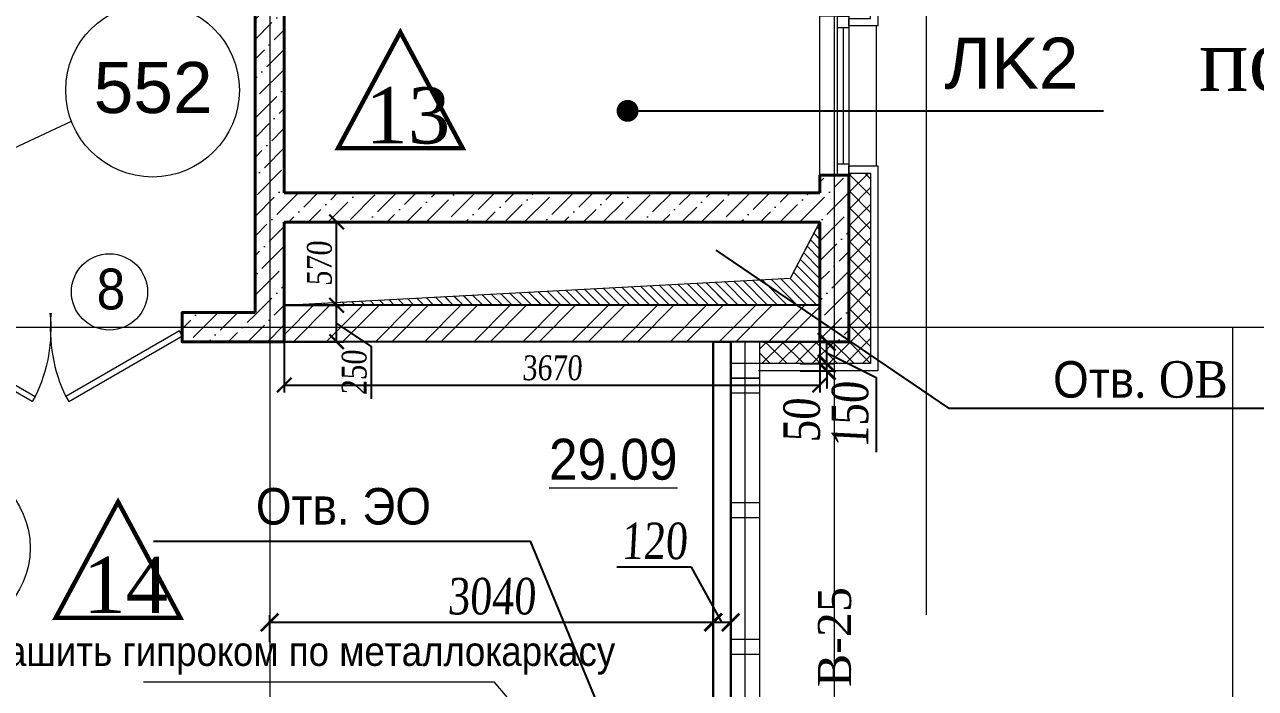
# Model space of a CAD drawing. Header units: inches. Extents: x -407541 to 6688123, y -998590 to 1205599.
# Drawn here: x 96723 to 105160, y 249963 to 254508 of the extents above; entities that cross this region are included whole.
import ezdxf

# ---------------------------------------------------------------- set-up
doc = ezdxf.new("R2010")
doc.units = ezdxf.units.IN
doc.header["$MEASUREMENT"] = 0
doc.linetypes.add('ACAD_ISO04W100', pattern=[30, 24, -3, 0, -3])
doc.linetypes.add('DASHED', pattern=[19.05, 12.7, -6.35])
for name, color, linetype, lineweight in [('ведомость витражей', 224, 'Continuous', 13), ('ведомость проемов', 3, 'Continuous', 9), ('ВЕНТ фасад', 230, 'Continuous', 9), ('ВИТРАЖ', 145, 'Continuous', 9), ('двери', 123, 'Continuous', 13), ('Деф_шов', 90, 'DASHED', 9), ('марки полов', 140, 'Continuous', 5), ('МОНОЛИТ', 5, 'Continuous', 40), ('Окна', 9, 'Continuous', 9), ('Оси', 254, 'ACAD_ISO04W100', 5), ('ОТВ ОВ', 4, 'Continuous', 13), ('ПЕРЕГОРОДКА', 7, 'Continuous', 25), ('площади', 40, 'Continuous', 9), ('подписи Л и ЛК', 92, 'Continuous', 9), ('размер внутр', 142, 'Continuous', 5), ('размеры шахт', 20, 'Continuous', 15), ('СТЕКЛО', 121, 'Continuous', 5), ('Текст', 7, 'Continuous', 18), ('текст ЭО', 41, 'Continuous', 15), ('текст_OB', 40, 'Continuous', 25), ('текст_ОВ', 40, 'Continuous', 25), ('УТЕПЛИТЕЛЬ', 92, 'Continuous', 9), ('Цоколь', 21, 'Continuous', 30), ('Штриховка', 7, 'Continuous', 9), ('Экспликацийа', 7, 'Continuous', 18)]:
    doc.layers.add(name, color=color, linetype=linetype, lineweight=lineweight)
doc.styles.get("Standard").update_dxf_attribs({"font": 'arial.ttf'})
doc.styles.add('style1', font='arial.ttf', dxfattribs={"width": 0.9, "height": 500})
doc.styles.add('STYLE2', font='times.ttf', dxfattribs={"width": 0.8, "oblique": 3})
doc.styles.add('Times', font='times.ttf')
doc.styles.add('стиль1', font='times.ttf')
doc.dimstyles.new('M -100(m)', dxfattribs={"dimtxt": 320, "dimasz": 160, "dimexe": 0, "dimexo": 0, "dimgap": 80, "dimtad": 1, "dimdec": 0, "dimrnd": 5, "dimtxsty": 'STYLE2', "dimblk": 'ARCHTICK', "dimcen": 50, "dimdle": 100, "dimclrd": 256, "dimclre": 256, "dimclrt": 256, "dimadec": 0, "dimazin": 0, "dimtfac": 1, "dimtdec": 0, "dimtmove": 1, "dimatfit": 3, "dimldrblk": 'DOT', "dimfxl": 1, "dimlwd": -1, "dimlwe": 5, "dimarcsym": 0})
doc.dimstyles.new('vnytren', dxfattribs={"dimtxt": 250, "dimasz": 120, "dimexe": 50, "dimexo": 0, "dimgap": 50, "dimtad": 1, "dimdec": 0, "dimzin": 0, "dimdsep": 46, "dimtxsty": 'STYLE2', "dimblk": 'ARCHTICK', "dimcen": 0, "dimadec": 0, "dimazin": 0, "dimtfac": 1, "dimtdec": 0, "dimtmove": 1, "dimatfit": 2, "dimldrblk": 'DOT', "dimfxl": 1, "dimtolj": 1, "dimtzin": 0, "dimarcsym": 0})
doc.dimstyles.new('waxti', dxfattribs={"dimtxt": 170, "dimasz": 100, "dimexe": 50, "dimexo": 0, "dimgap": 30, "dimtad": 1, "dimdec": 0, "dimzin": 0, "dimdsep": 46, "dimtxsty": 'STYLE2', "dimblk": 'ARCHTICK', "dimcen": 0, "dimadec": 0, "dimazin": 0, "dimtfac": 1, "dimtdec": 0, "dimtmove": 1, "dimatfit": 2, "dimldrblk": 'DOT', "dimfxl": 1, "dimtolj": 1, "dimtzin": 0, "dimarcsym": 0})
doc.dimstyles.new('для 100 масштаба', dxfattribs={"dimtxt": 200, "dimasz": 150, "dimexe": 70, "dimexo": 0, "dimgap": 50, "dimtad": 1, "dimdec": 0, "dimrnd": 5, "dimzin": 0, "dimdsep": 46, "dimtxsty": 'Standard', "dimblk": 'ARCHTICK', "dimcen": 0, "dimadec": 0, "dimazin": 0, "dimtfac": 1, "dimtdec": 0, "dimtmove": 1, "dimatfit": 2, "dimldrblk": 'DOT', "dimfxl": 1, "dimtolj": 1, "dimtzin": 0, "dimarcsym": 0})
pattern_1 = [(45, (102273.24, 260937.21), (50.5139, 185.2178), [238.125, -47.625, 0, -47.625])]

# ---------------------------------------------------------------- blocks, each defined once
blk = doc.blocks.new('DVER 3(!)')
at = {"layer": 'двери'}
for points in [[(6389251.3, 630252.9), (6389147.3, 630312.9)], [(6389211.3, 630252.9), (6389211.3, 629352.9), (6389251.3, 629352.9), (6389251.3, 630252.9), (6389211.3, 630252.9)]]:
    blk.add_lwpolyline(points, dxfattribs=at)
blk.add_arc((6389287.3, 630412.1), 1061.9, 234.2253, 265.89381, dxfattribs=at)
blk = doc.blocks.new('_ARCHTICK')
at = {"color": 0, "linetype": 'ByBlock', "const_width": 0.15}
blk.add_lwpolyline([(-0.5, -0.5), (0.5, 0.5)], dxfattribs=at)
blk = doc.blocks.new('_Dot')
at = {"color": 0, "linetype": 'ByBlock', "lineweight": -2}
blk.add_line((-0.5, 0), (-1, 0), dxfattribs=at)
at = {"color": 0, "linetype": 'ByBlock', "const_width": 0.5}
blk.add_lwpolyline([(-0.25, 0, 1), (0.25, 0, 1)], format="xyb", close=True, dxfattribs=at)
blk = doc.blocks.new('*D915')
at = {"layer": 'размеры шахт', "color": 0, "lineweight": -2, "ltscale": 0.1, "transparency": 16777216}
for p, q in [((98503.4, 252337.2), (98503.4, 251990.5)), ((102173.4, 252337.2), (102173.4, 251990.5)), ((98503.4, 252040.5), (102173.4, 252040.5))]:
    blk.add_line(p, q, dxfattribs=at)
at = {"layer": 'размеры шахт', "color": 0, "lineweight": -2, "ltscale": 0.1, "transparency": 16777216, "xscale": 100, "yscale": 100, "zscale": 100, "rotation": 180}
blk.add_blockref('_ARCHTICK', (98503.4, 252040.5), dxfattribs=at)
at = {"layer": 'размеры шахт', "color": 0, "lineweight": -2, "ltscale": 0.1, "transparency": 16777216, "xscale": 100, "yscale": 100, "zscale": 100}
blk.add_blockref('_ARCHTICK', (102173.4, 252040.5), dxfattribs=at)
at = {"layer": 'размеры шахт', "color": 0, "ltscale": 0.1, "transparency": 16777216, "insert": (100338.4, 252157.3), "char_height": 170, "attachment_point": 5, "style": 'STYLE2'}
blk.add_mtext('\\A1;3670', dxfattribs=at)
blk = doc.blocks.new('*D916')
at = {"layer": 'размеры шахт', "color": 0, "lineweight": -2, "ltscale": 0.1, "transparency": 16777216}
for p, q in [((98503.4, 252587.2), (98911.8, 252587.2)), ((98861.8, 252337.2), (98861.8, 252587.2)), ((98861.8, 252462.2), (99099.8, 252304.4)), ((98503.4, 252337.2), (98911.8, 252337.2)), ((99099.8, 252304.4), (99099.8, 251945.8))]:
    blk.add_line(p, q, dxfattribs=at)
at = {"layer": 'размеры шахт', "color": 0, "lineweight": -2, "ltscale": 0.1, "transparency": 16777216, "xscale": 100, "yscale": 100, "zscale": 100}
for p, rotation in [((98861.8, 252587.2), 90), ((98861.8, 252337.2), 270)]:
    blk.add_blockref('_ARCHTICK', p, dxfattribs=dict(at, rotation=rotation))
at = {"layer": 'размеры шахт', "color": 0, "ltscale": 0.1, "transparency": 16777216, "insert": (98983.3, 252125.1), "char_height": 170, "attachment_point": 5, "rotation": 90, "style": 'STYLE2'}
blk.add_mtext('\\A1;250', dxfattribs=at)
blk = doc.blocks.new('*D917')
at = {"layer": 'размеры шахт', "color": 0, "lineweight": -2, "ltscale": 0.1, "transparency": 16777216}
for p, q in [((98868.4, 253157.2), (98811.8, 253157.2)), ((98861.8, 252587.2), (98861.8, 253157.2)), ((98503.4, 252587.2), (98911.8, 252587.2))]:
    blk.add_line(p, q, dxfattribs=at)
at = {"layer": 'размеры шахт', "color": 0, "lineweight": -2, "ltscale": 0.1, "transparency": 16777216, "xscale": 100, "yscale": 100, "zscale": 100}
for p, rotation in [((98861.8, 253157.2), 90), ((98861.8, 252587.2), 270)]:
    blk.add_blockref('_ARCHTICK', p, dxfattribs=dict(at, rotation=rotation))
at = {"layer": 'размеры шахт', "color": 0, "ltscale": 0.1, "transparency": 16777216, "insert": (98745.1, 252872.2), "char_height": 170, "attachment_point": 5, "rotation": 90, "style": 'STYLE2'}
blk.add_mtext('\\A1;570', dxfattribs=at)
blk = doc.blocks.new('STEKLO1090')
at = {"layer": 'СТЕКЛО'}
blk.add_line((6356456.6, 619038.9), (6356456.6, 618108.9), dxfattribs=at)
blk.add_lwpolyline([(6356495.1, 619118.9), (6356495.1, 618028.9), (6356418, 618028.9), (6356418, 619118.9)], close=True, dxfattribs=at)
for points in [[(6356418, 619118.9), (6356495.1, 619118.9), (6356495.1, 619038.9), (6356418, 619038.9), (6356418, 619118.9)], [(6356418, 618108.9), (6356495.1, 618108.9), (6356495.1, 618028.9), (6356418, 618028.9), (6356418, 618108.9)]]:
    blk.add_lwpolyline(points, dxfattribs=at)
blk = doc.blocks.new('*D3238')
at = {"layer": 'размер внутр', "color": 0, "lineweight": -2, "transparency": 16777216}
for p, q in [((98403.4, 250282.5), (98403.4, 250465.7)), ((98403.4, 250415.7), (101443.2, 250415.7)), ((101443.2, 250269.6), (101443.2, 250465.7))]:
    blk.add_line(p, q, dxfattribs=at)
at = {"layer": 'размер внутр', "color": 0, "lineweight": -2, "transparency": 16777216, "xscale": 120, "yscale": 120, "zscale": 120, "rotation": 180}
blk.add_blockref('_ARCHTICK', (98403.4, 250415.7), dxfattribs=at)
at = {"layer": 'размер внутр', "color": 0, "lineweight": -2, "transparency": 16777216, "xscale": 120, "yscale": 120, "zscale": 120}
blk.add_blockref('_ARCHTICK', (101443.2, 250415.7), dxfattribs=at)
at = {"layer": 'размер внутр', "color": 0, "transparency": 16777216, "insert": (99923.3, 250592.9), "char_height": 250, "attachment_point": 5, "style": 'STYLE2'}
blk.add_mtext('\\A1;3040', dxfattribs=at)
blk = doc.blocks.new('*D3239')
at = {"layer": 'размер внутр', "color": 0, "lineweight": -2, "transparency": 16777216}
for p, q in [((101293.7, 250794.1), (100782.8, 250794.1)), ((101503.3, 250415.7), (101293.7, 250794.1)), ((101443.2, 250269.6), (101443.2, 250465.7)), ((101443.2, 250415.7), (101563.4, 250415.7)), ((101563.4, 250247.8), (101563.4, 250465.7))]:
    blk.add_line(p, q, dxfattribs=at)
at = {"layer": 'размер внутр', "color": 0, "lineweight": -2, "transparency": 16777216, "xscale": 120, "yscale": 120, "zscale": 120, "rotation": 180}
blk.add_blockref('_ARCHTICK', (101443.2, 250415.7), dxfattribs=at)
at = {"layer": 'размер внутр', "color": 0, "lineweight": -2, "transparency": 16777216, "xscale": 120, "yscale": 120, "zscale": 120}
blk.add_blockref('_ARCHTICK', (101563.4, 250415.7), dxfattribs=at)
at = {"layer": 'размер внутр', "color": 0, "transparency": 16777216, "insert": (101038.3, 250971.3), "char_height": 250, "attachment_point": 5, "style": 'STYLE2'}
blk.add_mtext('\\A1;120', dxfattribs=at)
blk = doc.blocks.new('*D3374')
at = {"layer": 'размер внутр', "color": 0, "lineweight": -2, "transparency": 16777216}
for p, q in [((102222, 252187), (102222, 252307)), ((102039.6, 252187), (102272, 252187)), ((102222, 252137.1), (102222, 252187)), ((102039.6, 252137.1), (102272, 252137.1)), ((102222, 252137.1), (102222, 252017.1))]:
    blk.add_line(p, q, dxfattribs=at)
at = {"layer": 'размер внутр', "color": 0, "lineweight": -2, "transparency": 16777216, "xscale": 120, "yscale": 120, "zscale": 120}
for p, rotation in [((102222, 252187), 270), ((102222, 252137.1), 90)]:
    blk.add_blockref('_ARCHTICK', p, dxfattribs=dict(at, rotation=rotation))
at = {"layer": 'размер внутр', "color": 0, "transparency": 16777216, "insert": (102051.3, 251797.2), "char_height": 250, "attachment_point": 5, "rotation": 90, "style": 'STYLE2'}
blk.add_mtext('\\A1;50', dxfattribs=at)
blk = doc.blocks.new('*D3375')
at = {"layer": 'размер внутр', "color": 0, "lineweight": -2, "transparency": 16777216}
for p, q in [((101784.1, 252337.2), (102272, 252337.2)), ((102222, 252187), (102222, 252337.2)), ((102222, 252262.1), (102560.3, 252091.8)), ((102039.6, 252187), (102272, 252187)), ((102560.3, 252091.8), (102560.3, 251580.9))]:
    blk.add_line(p, q, dxfattribs=at)
at = {"layer": 'размер внутр', "color": 0, "lineweight": -2, "transparency": 16777216, "xscale": 120, "yscale": 120, "zscale": 120}
for p, rotation in [((102222, 252337.2), 90), ((102222, 252187), 270)]:
    blk.add_blockref('_ARCHTICK', p, dxfattribs=dict(at, rotation=rotation))
at = {"layer": 'размер внутр', "color": 0, "transparency": 16777216, "insert": (102383.1, 251836.4), "char_height": 250, "attachment_point": 5, "rotation": 90, "style": 'STYLE2'}
blk.add_mtext('\\A1;150', dxfattribs=at)

msp = doc.modelspace()

# ---------------------------------------------------------------- hatches: boundary and pattern name
at = {"layer": 'Штриховка'}
h = msp.add_hatch(dxfattribs=at)
h.set_pattern_fill('ANSI36', color=256, scale=30, style=0)
h.set_pattern_definition(pattern_1)
h.paths.add_polyline_path([(98303.2, 261137.2), (98303.2, 252337.2), (98503.2, 252337.2), (98503.2, 253159.4), (102173.1, 253159.4), (102173, 252337.2), (102373, 252337.2), (102372.5, 253456.8), (102173, 253456.8), (102173, 253359.4), (98503.2, 253359.4), (98503.2, 260937.2), (98853, 260937.2), (98853, 261137.2)])
h = msp.add_hatch(dxfattribs=at)
h.set_pattern_fill('ANSI37', color=256, scale=650, style=0)
h.paths.add_polyline_path([(102373.2, 253492.2), (102522.7, 253492.2), (102522.7, 252187.2), (101763.4, 252187.2), (101763.4, 252337.2), (102373.2, 252337.2)])
at = {"layer": 'Штриховка', "ltscale": 0.1}
h = msp.add_hatch(dxfattribs=at)
h.set_pattern_fill('ANSI31', color=256, scale=15, style=0)
h.set_pattern_definition([(135, (6630280.61, -197298.5), (33.67596045, 33.67596045), [])])
h.paths.add_polyline_path([(98503.5, 252587.2), (101972.9, 252773.1), (102173.2, 253156.8), (102172.5, 252587.6)])
h = msp.add_hatch(dxfattribs=at)
h.set_pattern_fill('ANSI31', color=256, scale=15, style=0)
h.set_pattern_definition([(135, (6630280.72, -197298.5), (33.67596045, 33.67596045), [])])
h.paths.add_polyline_path([(98503.6, 252587.2), (101973, 252773.1), (102173.4, 253157.2), (102172.6, 252587.6)])
at = {"layer": 'Штриховка'}
h = msp.add_hatch(dxfattribs=at)
h.set_pattern_fill('ANSI36', color=256, scale=30, style=0)
h.set_pattern_definition(pattern_1)
h.paths.add_polyline_path([(97808.2, 252537.2), (97808.2, 252337.2), (98303.2, 252337.2), (98303.2, 252537.2)])
h = msp.add_hatch(dxfattribs=at)
h.set_pattern_fill('ANSI32', color=256, scale=25, style=0)
h.set_pattern_definition([(45, (-104370.38, 115517.34), (-168.3798, 168.3798), []), (45, (-104258.12, 115517.34), (-168.3798, 168.3798), [])])
h.paths.add_polyline_path([(102173.2, 252337.2), (102173.2, 252587.2), (98511.1, 252587.2), (98511.1, 252586.8), (98511.1, 252586.8), (98511.1, 252587.2), (102172.7, 252587.2), (102172.7, 252587.2), (98511.1, 252586.8), (98511.1, 252337.2)])

# ---------------------------------------------------------------- linework, layer by layer
at = {"layer": 'ведомость проемов'}
msp.add_circle((97305, 252678.5), 261.1, dxfattribs=at)
at = {"layer": 'ВЕНТ фасад'}
msp.add_lwpolyline([(104778.2, 257837.2), (104828.3, 257837.2), (104828.2, 257636.9), (104828.2, 257636.9), (102572.7, 257636.9), (102582.7, 257636.9), (102572.7, 257636.9), (102572.7, 254501.2), (102373.3, 254501.2), (102373.3, 254551.2), (102522.7, 254551.2), (102522.7, 257686.3), (104778.2, 257686.9)], close=True, dxfattribs=at)
msp.add_lwpolyline([(102373.2, 253492.2), (102373.2, 253542.2), (102572.7, 253542.2), (102572.7, 252137.2), (101753.4, 252137.2)], dxfattribs=at)
at = {"layer": 'ВИТРАЖ'}
msp.add_line((101663.4, 249136.8), (101663.4, 252336.8), dxfattribs=at)
msp.add_lwpolyline([(101563.2, 249137.2), (101763.4, 249137.2), (101763.4, 252337.2), (101563.2, 252337.2), (101563.2, 249137.2)], dxfattribs=at)
at = {"layer": 'ВИТРАЖ', "ltscale": 0.1}
for points in [[(101563.4, 252087.9), (101763.4, 252087.9), (101763.4, 252187.9), (101563.4, 252187.9)], [(101563.4, 251987.9), (101763.4, 251987.9), (101763.4, 252087.9), (101563.4, 252087.9)], [(101563.4, 251133.5), (101763.4, 251133.5), (101763.4, 251233.5), (101563.4, 251233.5)], [(101563.4, 250197.8), (101763.4, 250197.8), (101763.4, 250297.8), (101563.4, 250297.8)]]:
    msp.add_lwpolyline(points, close=True, dxfattribs=at)
at = {"layer": 'Деф_шов', "ltscale": 0.1}
msp.add_lwpolyline([(102773.4, 272575.9), (102773.4, 272575.9), (102773.4, 272575.9), (102773.4, 266434.5), (102773.4, 266264.5), (102473.4, 266264.5), (102473.4, 266264.5), (102473.2, 260937.2), (102373.2, 260937.2), (102374, 252438.1), (102374, 252338.1), (102237.6, 252338.1)], dxfattribs=at)
at = {"layer": 'марки полов', "const_width": 30}
for points in [[(98871.3, 253662), (99298.8, 254456.4), (99726.3, 253662)], [(96936.3, 250446.2), (97363.8, 251240.6), (97791.3, 250446.2)]]:
    msp.add_lwpolyline(points, close=True, dxfattribs=at)
at = {"layer": 'МОНОЛИТ'}
for p, q in [((98303.2, 252537.2), (98303.2, 261137.2)), ((98503.2, 253356.4), (98503.2, 260937.2)), ((102173.2, 253477.2), (102173.2, 253356.4)), ((102373.2, 253477.2), (102373.2, 252337.2)), ((98503.2, 253356.4), (102173.2, 253356.4)), ((98503.2, 252337.2), (98503.2, 253156.4)), ((98503.2, 253156.4), (102173.2, 253156.4)), ((102173.2, 253156.4), (102173.2, 252337.2)), ((102173.2, 252337.2), (102373.2, 252337.2))]:
    msp.add_line(p, q, dxfattribs=at)
for points in [[(102173.2, 253477.2), (102373.2, 253477.2)], [(98503.2, 252337.2), (97803.2, 252337.2), (97803.2, 252537.2), (98303.2, 252537.2)]]:
    msp.add_lwpolyline(points, dxfattribs=at)
at = {"layer": 'Окна'}
for points in [[(102373.3, 254566.2), (102172.7, 254566.2), (102172.7, 253476.2), (102373.2, 253476.2)], [(102562.7, 253542.2), (102562.7, 254501.2)]]:
    msp.add_lwpolyline(points, dxfattribs=at)
at = {"layer": 'Оси', "ltscale": 0.3}
for p, q in [((98403.4, 278737.2), (98403.4, 186893.5)), ((102273.2, 278737.2), (102273.2, 246967.2)), ((102903.2, 277590.9), (102903.2, 250467.2)), ((79503.2, 252437.2), (108903.2, 252437.2)), ((105003.2, 252437.2), (105003.2, 211937.2))]:
    msp.add_line(p, q, dxfattribs=at)
at = {"layer": 'ОТВ ОВ', "ltscale": 100}
msp.add_lwpolyline([(98503.4, 253157.2), (102173.4, 253157.2), (102173.4, 252587.2), (98503.4, 252587.2)], close=True, dxfattribs=at)
at = {"layer": 'ПЕРЕГОРОДКА'}
for p, q in [((102173.2, 252587.2), (98503.2, 252587.2)), ((102173.2, 252337.2), (98503.2, 252337.2))]:
    msp.add_line(p, q, dxfattribs=at)
at = {"layer": 'текст ЭО', "ltscale": 0.1}
msp.add_lwpolyline([(97538.5, 250008.6), (99940.4, 250008.6), (100498.6, 249351.6)], dxfattribs=at)
at = {"layer": 'текст_OB', "ltscale": 0.1}
for p, q in [((101462.4, 252963.3), (103055.2, 251881.3)), ((103055.2, 251881.3), (105670.1, 251881.3))]:
    msp.add_line(p, q, dxfattribs=at)
at = {"layer": 'текст_ОВ', "ltscale": 0.1}
for p in [(97607.5, 250970.8), (100903.9, 249250.1)]:
    msp.add_line(p, (100190.7, 250970.8), dxfattribs=at)
at = {"layer": 'УТЕПЛИТЕЛЬ'}
msp.add_lwpolyline([(102373.2, 253492.2), (102522.7, 253492.2), (102522.7, 252187.2), (101763.4, 252187.2), (101763.4, 252337.2), (102373.2, 252337.2)], close=True, dxfattribs=at)
at = {"layer": 'Цоколь', "ltscale": 0.1}
msp.add_lwpolyline([(101443.2, 252336.5), (101563.2, 252336.5), (101563.2, 249137.2), (101443.2, 249137.2)], close=True, dxfattribs=at)
at = {"layer": 'Штриховка', "ltscale": 0.1}
for points in [[(98503.5, 252587.2), (101972.9, 252773.1), (102173.2, 253156.8), (102172.5, 252587.6)], [(98503.6, 252587.2), (101973, 252773.1), (102173.4, 253157.2), (102172.6, 252587.6)]]:
    msp.add_lwpolyline(points, close=True, dxfattribs=at)
at = {"layer": 'Экспликацийа'}
for centre in [(97600.3, 254059.6), (96166.1, 250925.5)]:
    msp.add_circle(centre, 595, dxfattribs=at)

# ---------------------------------------------------------------- block references
at = {"layer": 'двери', "xscale": -1, "rotation": 60.00000000197517}
msp.add_blockref('DVER 3(!)', (3836437.1, 5470504.6), dxfattribs=at)
at = {"layer": 'двери', "rotation": 299.9999999980248}
msp.add_blockref('DVER 3(!)', (-3642635.2, 5470504.6), dxfattribs=at)
at = {"layer": 'СТЕКЛО'}
msp.add_blockref('STEKLO1090', (-6254121.8, -364552.7), dxfattribs=at)

# ---------------------------------------------------------------- texts
at = {"layer": 'ведомость витражей', "style": 'Times'}
msp.add_text('В-25', height=226.8, rotation=90, dxfattribs=at).set_placement((102388.2, 249971.9))
at = {"layer": 'ведомость проемов', "insert": (97217.1, 252838), "char_height": 280, "width": 4068.199, "attachment_point": 1, "style": 'style1'}
msp.add_mtext('8', dxfattribs=at)
at = {"layer": 'марки полов', "char_height": 385, "width": 645.369, "attachment_point": 1, "style": 'стиль1'}
for s, insert in [('13', (99059.7, 254080)), ('14', (97124.7, 250864.2))]:
    msp.add_mtext(s, dxfattribs=dict(at, insert=insert))
at = {"layer": 'площади', "insert": (100317.9, 251672.7), "char_height": 280, "width": 1499.075, "attachment_point": 1, "style": 'style1'}
msp.add_mtext('{\\L29.09}', dxfattribs=at)
at = {"layer": 'подписи Л и ЛК', "insert": (103028.9, 254065.7), "char_height": 350, "width": 4589.447, "attachment_point": 7}
msp.add_mtext('{\\fArial|b0|i0|c204|p34;ЛK2}', dxfattribs=at)
at = {"layer": 'Текст', "insert": (104773.1, 254047.5), "char_height": 420, "width": 31148.55, "attachment_point": 7}
msp.add_mtext('{\\fTimes New Roman|b0|i0|c204|p18;по3a}', dxfattribs=at)
at = {"layer": 'текст ЭО', "ltscale": 0.1, "insert": (98626, 250317.1), "char_height": 200, "width": 4264.135, "attachment_point": 2, "style": 'style1'}
msp.add_mtext('{\\fArial|b0|i0|c204|p34;зашить гипроком по металлокаркасу}', dxfattribs=at)
at = {"layer": 'текст_OB', "ltscale": 0.1, "insert": (104371.8, 252204.2), "char_height": 250, "width": 4440.485, "attachment_point": 2, "style": 'style1'}
msp.add_mtext('Отв{\\fTimes New Roman|b0|i0|c238|p18;. OB }', dxfattribs=at)
at = {"layer": 'текст_ОВ', "ltscale": 0.1, "insert": (98864.9, 251335.3), "char_height": 250, "width": 4189.802, "attachment_point": 2, "style": 'style1'}
msp.add_mtext(' Отв. ЭО ', dxfattribs=at)
at = {"layer": 'Экспликацийа', "insert": (98011.8, 253898.1), "char_height": 350, "width": 4589.447, "attachment_point": 9}
msp.add_mtext('{\\fArial|b0|i0|c204|p34;552}', dxfattribs=at)

# ---------------------------------------------------------------- dimensions: what is measured, and where the dimension line sits
at = {"layer": 'размер внутр'}
for base, p1, p2, picture, middle in [((102222, 252337.2), (102039.6, 252187), (101784.1, 252337.2), '*D3375', (102560.3, 252041.8)), ((102222, 252187), (102039.6, 252137.1), (102039.6, 252187), '*D3374', (102228.5, 251797.2))]:
    dim = msp.add_linear_dim(base=base, p1=p1, p2=p2, angle=270, dimstyle='vnytren', dxfattribs=at)
    dim.commit()
    dim.dimension.update_dxf_attribs({"geometry": picture, "text_midpoint": middle, "dimtype": 160})
dim = msp.add_linear_dim(base=(101563.4, 250415.7), p1=(101443.2, 250269.6), p2=(101563.4, 250247.8), dimstyle='vnytren', dxfattribs=at)
dim.commit()
dim.dimension.update_dxf_attribs({"geometry": '*D3239', "text_midpoint": (101243.7, 250794.1), "dimtype": 160})
dim = msp.add_linear_dim(base=(101443.2, 250415.7), p1=(98403.4, 250282.5), p2=(101443.2, 250269.6), dimstyle='vnytren', dxfattribs=at)
dim.commit()
dim.dimension.update_dxf_attribs({"geometry": '*D3238', "text_midpoint": (99923.3, 250592.9)})
at = {"layer": 'размеры шахт', "ltscale": 0.1}
dim = msp.add_linear_dim(base=(98861.8, 253157.2), p1=(98503.4, 252587.2), p2=(98868.4, 253157.2), angle=90, dimstyle='waxti', dxfattribs=at)
dim.commit()
dim.dimension.update_dxf_attribs({"geometry": '*D917', "text_midpoint": (98745.1, 252872.2)})
dim = msp.add_linear_dim(base=(98861.8, 252587.2), p1=(98503.4, 252337.2), p2=(98503.4, 252587.2), angle=90, dimstyle='waxti', dxfattribs=at)
dim.commit()
dim.dimension.update_dxf_attribs({"geometry": '*D916', "text_midpoint": (99099.8, 252274.4), "dimtype": 160})
dim = msp.add_linear_dim(base=(102173.4, 252040.5), p1=(98503.4, 252337.2), p2=(102173.4, 252337.2), dimstyle='waxti', dxfattribs=at)
dim.commit()
dim.dimension.update_dxf_attribs({"geometry": '*D915', "text_midpoint": (100338.4, 252157.3)})

# ---------------------------------------------------------------- leaders
at = {"layer": 'подписи Л и ЛК', "ltscale": 0.1}
msp.add_leader([(100856.4, 253918), (104119.1, 253918)], dimstyle='для 100 масштаба', override={"dimgap": 50, "dimtad": 0}, dxfattribs=at)
at = {"layer": 'Экспликацийа'}
msp.add_leader([(95276, 253024.7), (97044.6, 253846.8)], dimstyle='M -100(m)', override={"dimgap": 50, "dimtad": 0}, dxfattribs=at)

doc.saveas('drawing.dxf')
